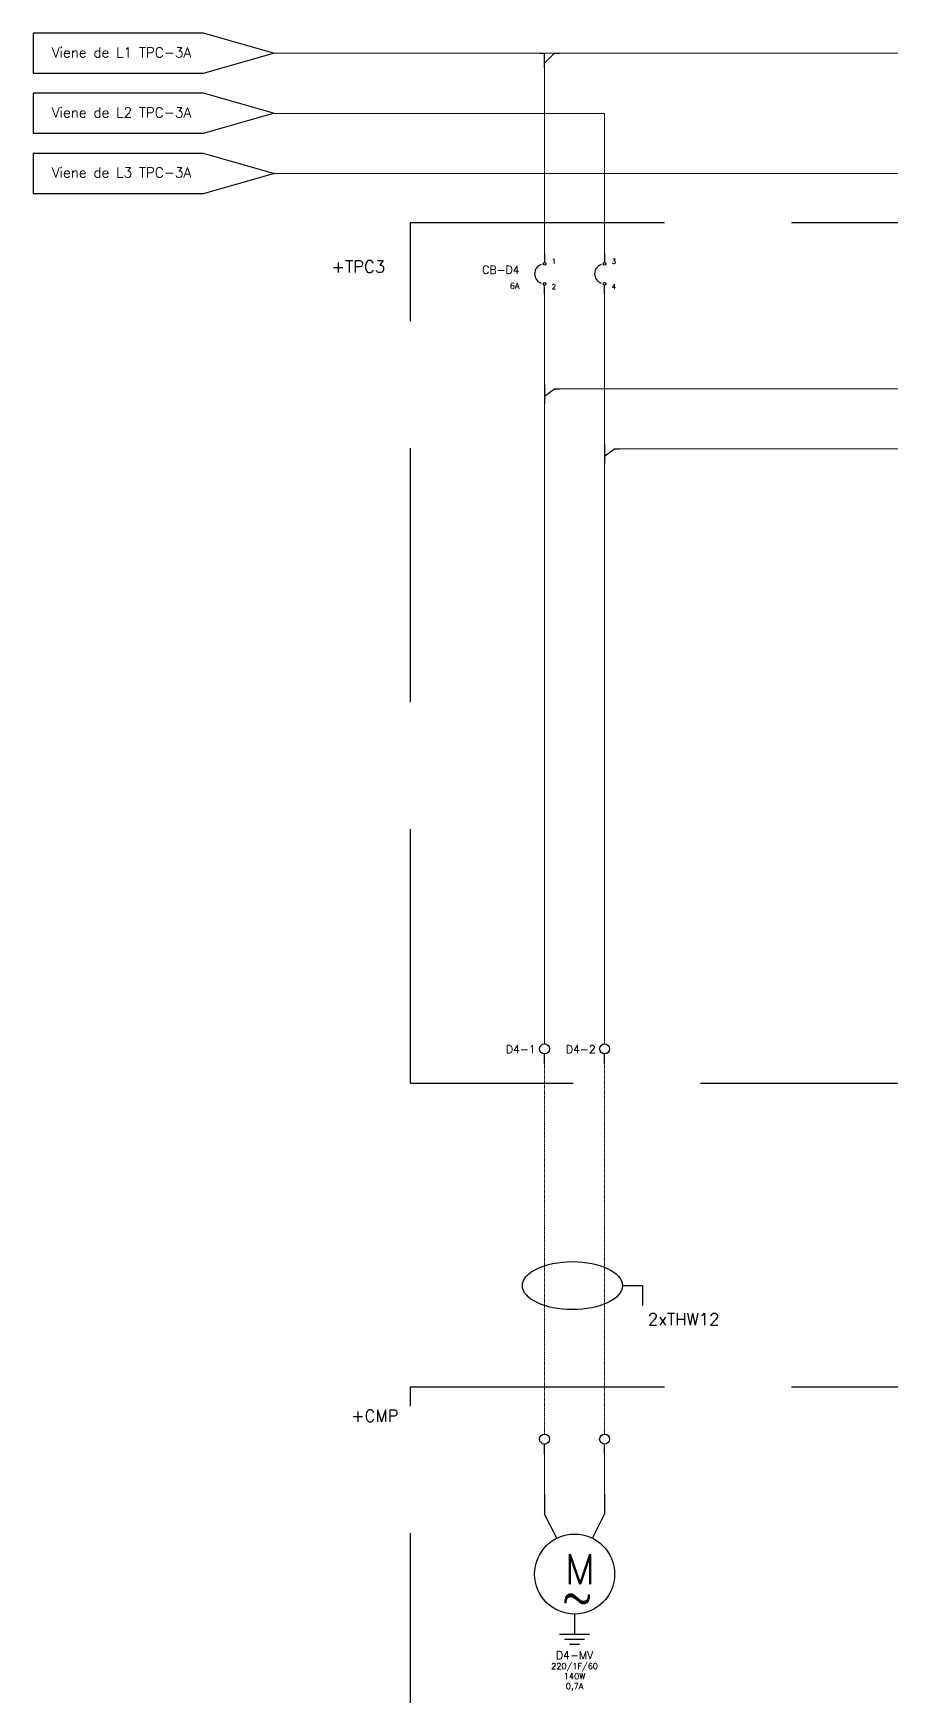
# Model space of a CAD drawing. Header units: inches. Extents: x 75782 to 87231, y -34126 to -18655.
# Drawn here: x 77918 to 78347, y -29908 to -29076 of the extents above; entities that cross this region are included whole.
import ezdxf
from ezdxf.enums import TextEntityAlignment as Align

# ---------------------------------------------------------------- set-up
doc = ezdxf.new("R2010")
doc.units = ezdxf.units.IN
doc.header["$MEASUREMENT"] = 0
doc.linetypes.add('DASHED', pattern=[19.05, 12.7, -6.35])
doc.layers.add('A-Cables 220V', color=6, linetype='Continuous', lineweight=18)
doc.layers.add('TEXTOS', color=7, linetype='Continuous')
doc.styles.get("Standard").update_dxf_attribs({"font": 'ROMANS.SHX'})

# ---------------------------------------------------------------- blocks, each defined once
blk = doc.blocks.new('2F Breaker')
for p, q in [((0, 0), (0, -4.35)), ((30, 0), (30, -4.35)), ((0, -20), (0, -15.65)), ((30, -20), (30, -15.65))]:
    blk.add_line(p, q)
for centre in [(0, -5), (30, -5), (0, -15), (30, -15)]:
    blk.add_circle(centre, 0.653)
for centre in [(0, -10), (30, -10)]:
    blk.add_arc(centre, 5, 110, 250)
for s, p in [('1', (3.57, -5)), ('3', (33.57, -5)), ('2', (3.57, -17.66)), ('4', (33.57, -17.66))]:
    blk.add_text(s, height=2.5).set_placement(p)
at = {"flags": 4}
for tag, height, p in [('NAME', 4, (-12.5, -10)), ('FEATURES', 3, (-12.5, -17.5))]:
    blk.add_attdef(tag, text='', height=height, dxfattribs=at).set_placement(p, align=Align.RIGHT)
blk = doc.blocks.new('2F motor')
for p, q in [((0, 0), (0, -10)), ((30, 0), (30, -10)), ((6.06, -22.11), (0, -10)), ((23.94, -22.11), (30, -10)), ((15, -60), (15, -70)), ((7.5, -70), (22.5, -70)), ((10, -72.5), (20, -72.5)), ((12.5, -75), (17.5, -75))]:
    blk.add_line(p, q)
blk.add_circle((15, -40), 20)
blk.add_text('M', height=15).set_placement((10, -45))
at = {"insert": (8.55, -43.83), "char_height": 15, "width": 78.3035, "attachment_point": 1}
blk.add_mtext('{\\Fsimplex|c0;~}', dxfattribs=at)
at = {"flags": 4}
for tag, height, p in [('NAME', 4, (15, -82.5)), ('VOLTAJE', 3, (15, -87.5)), ('HP', 3, (15, -92.5)), ('CURRENT', 3, (15, -97.5))]:
    blk.add_attdef(tag, text='', height=height, dxfattribs=at).set_placement(p, align=Align.CENTER)
blk = doc.blocks.new('derivación a la derecha')
for p, q in [((0, 2.5), (0, -7.5)), ((0, -3.75), (5, 0)), ((5, 0), (7.5, 0))]:
    blk.add_line(p, q)
blk = doc.blocks.new('Borne - abajo')
blk.add_line((0, 0), (0, 5))
blk.add_circle((0, 7.5), 2.5)
at = {"flags": 4}
blk.add_attdef('NAME', text='', height=4, dxfattribs=at).set_placement((-4.45, 5.32), align=Align.RIGHT)
blk.add_attdef('#', (4.64, 5.89), '', height=3, dxfattribs=at)
blk = doc.blocks.new('derivación inferior')
for p, q in [((-2.5, 0), (0, 0)), ((0, -7.5), (0, 0)), ((0, -5), (5, 0)), ((5, 0), (7.5, 0))]:
    blk.add_line(p, q)

msp = doc.modelspace()

# ---------------------------------------------------------------- linework, layer by layer
at = {"ltscale": 0.1}
for p, q in [((78212.75, -29702.46), (78222.75, -29702.46)), ((78222.75, -29702.46), (78222.75, -29712.46))]:
    msp.add_line(p, q, dxfattribs=at)
for p, q in [((78173.84, -29786.64), (78173.84, -29781.64)), ((78203.84, -29786.64), (78203.84, -29781.64))]:
    msp.add_line(p, q)
for points in [[(78003.27, -29076.47), (77918.27, -29076.47), (77918.27, -29096.46), (78003.27, -29096.46), (78038.27, -29086.47), (78003.27, -29076.47)], [(78003.27, -29106.47), (77918.27, -29106.47), (77918.27, -29126.47), (78003.27, -29126.47), (78038.27, -29116.47), (78003.27, -29106.47)], [(78003.27, -29136.48), (77918.27, -29136.48), (77918.27, -29156.48), (78003.27, -29156.48), (78038.27, -29146.48), (78003.27, -29136.48)]]:
    msp.add_lwpolyline(points, dxfattribs=at)
at = {"linetype": 'DASHED', "ltscale": 10}
for points in [[(78106.79, -29171.1), (78759.7, -29171.1), (78759.7, -29601.35), (78106.79, -29601.35)], [(78106.79, -29753.01), (78759.7, -29752.96), (78759.7, -29953.26), (78106.79, -29953.26)]]:
    msp.add_lwpolyline(points, close=True, dxfattribs=at)
for centre in [(78173.84, -29779.14), (78203.84, -29779.14)]:
    msp.add_circle(centre, 2.5)
at = {"ltscale": 0.1}
msp.add_ellipse((78187.75, -29702.46), major_axis=(-25, 0), ratio=0.48, dxfattribs=at)
at = {"layer": 'A-Cables 220V'}
for p, q in [((78038.27, -29086.47), (79100.41, -29086.5)), ((78173.84, -29186.68), (78173.84, -29086.47)), ((78038.22, -29116.49), (78203.84, -29116.49)), ((78203.84, -29186.68), (78203.84, -29116.49)), ((78038.22, -29146.49), (79130.41, -29146.49)), ((78173.84, -29206.68), (78173.84, -29251.68)), ((78203.84, -29206.68), (78203.84, -29281.68)), ((78181.34, -29254.18), (78399.29, -29254.18)), ((78173.84, -29261.68), (78173.84, -29581.64)), ((78211.34, -29284.18), (78429.29, -29284.18)), ((78203.84, -29291.68), (78203.84, -29581.64)), ((78173.84, -29781.64), (78173.84, -29806.64)), ((78203.84, -29781.64), (78203.84, -29806.64))]:
    msp.add_line(p, q, dxfattribs=at)
at = {"layer": 'A-Cables 220V', "linetype": 'DASHED', "ltscale": 0.01}
for p, q in [((78173.84, -29586.64), (78173.84, -29776.64)), ((78203.84, -29586.64), (78203.84, -29776.64))]:
    msp.add_line(p, q, dxfattribs=at)

# ---------------------------------------------------------------- block references
for name, p in [('derivación inferior', (78173.84, -29086.47)), ('derivación a la derecha', (78173.84, -29254.18)), ('derivación a la derecha', (78203.84, -29284.18))]:
    msp.add_blockref(name, p)
ref = msp.add_blockref('2F Breaker', (78173.84, -29186.68))
ref.add_attrib('NAME', 'CB-D4', dxfattribs={"height": 4}).set_placement((78161.34, -29196.68), align=Align.RIGHT)
ref.add_attrib('FEATURES', '6A', dxfattribs={"height": 3}).set_placement((78161.34, -29204.18), align=Align.RIGHT)
ref = msp.add_blockref('Borne - abajo', (78173.84, -29591.64))
ref.add_attrib('NAME', 'D4-1', dxfattribs={"height": 4}).set_placement((78169.39, -29586.32), align=Align.RIGHT)
ref = msp.add_blockref('Borne - abajo', (78203.84, -29591.64))
ref.add_attrib('NAME', 'D4-2', dxfattribs={"height": 4}).set_placement((78199.39, -29586.32), align=Align.RIGHT)
ref = msp.add_blockref('2F motor', (78173.84, -29806.64))
ref.add_attrib('CURRENT', '0,7A', dxfattribs={"height": 3}).set_placement((78188.84, -29904.14), align=Align.CENTER)
ref.add_attrib('HP', '140W', dxfattribs={"height": 3}).set_placement((78188.84, -29899.14), align=Align.CENTER)
ref.add_attrib('VOLTAJE', '220/1F/60', dxfattribs={"height": 3}).set_placement((78188.84, -29894.14), align=Align.CENTER)
ref.add_attrib('NAME', 'D4-MV', dxfattribs={"height": 4}).set_placement((78188.84, -29889.14), align=Align.CENTER)

# ---------------------------------------------------------------- texts
at = {"layer": 'TEXTOS', "attachment_point": 1}
for s, width, insert, char_height in [('\\pi4.2695;Viene de L1 TPC-3A', 89.0152, (77923.3, -29083.56), 5), ('\\pi4.2695;Viene de L2 TPC-3A', 89.0152, (77923.3, -29113.57), 5), ('\\pi4.2695;Viene de L3 TPC-3A', 89.0152, (77923.3, -29143.57), 5), ('+TPC3', 26.8858, (78067.38, -29190.11), 6), ('2xTHW12', 128.5107, (78225.47, -29716.29), 6), ('+CMP', 26.8858, (78077.15, -29764.5), 6)]:
    msp.add_mtext_dynamic_manual_height_columns(s, width=width, gutter_width=1250, heights=[0], dxfattribs=dict(at, insert=insert, char_height=char_height))

doc.saveas('drawing.dxf')
